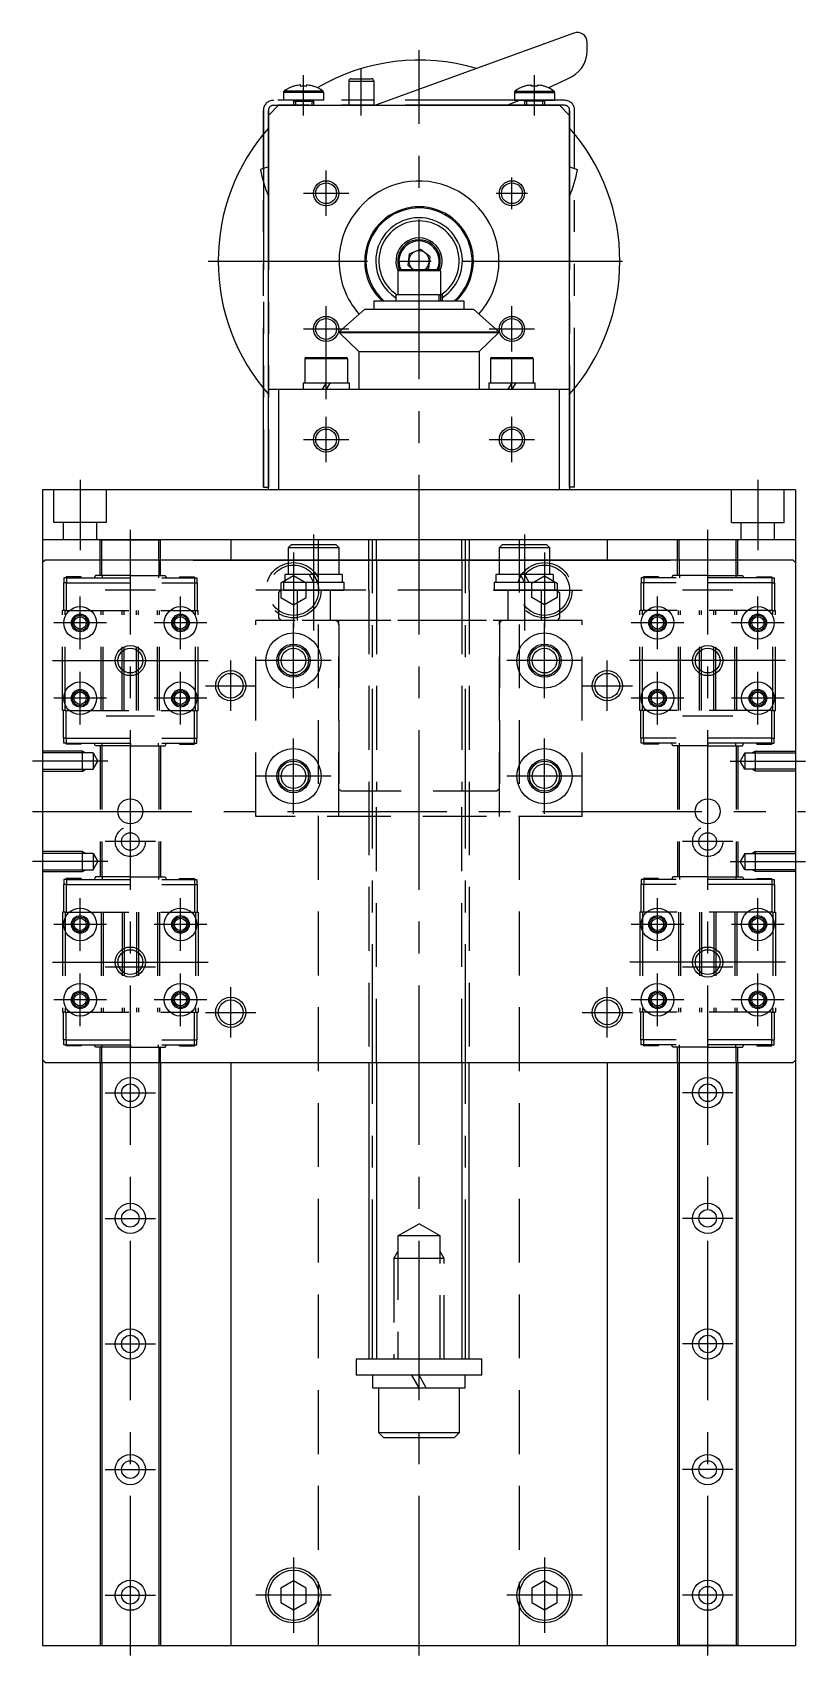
# Model space of a CAD drawing. Extents: x -66 to 423, y -23 to 512.
# Drawn here: x 268.8 to 422.8, y -2 to 321 of the extents above; entities that cross this region are included whole.
import ezdxf

# ---------------------------------------------------------------- set-up
doc = ezdxf.new("R2010")
doc.units = 0
for name, pattern in [('CENTER', [50.8, 31.75, -6.35, 6.35, -6.35]), ('DASHED', [19.05, 12.7, -6.35]), ('PHANTOM', [63.5, 31.75, -6.35, 6.35, -6.35, 6.35, -6.35])]:
    doc.linetypes.add(name, pattern=pattern)
doc.layers.get('0').update_dxf_attribs({"linetype": 'CONTINUOUS'})
doc.layers.add('CENTER', color=1, linetype='CENTER')

msp = doc.modelspace()

# ---------------------------------------------------------------- linework, layer by layer
at = {"color": 7, "linetype": 'CONTINUOUS'}
for p, q in [((376.57, 320.88), (337.07, 306.5)), ((379.26, 317.42), (379.26, 319)), ((320.76, 310.29), (320.77, 310.27)), ((322.24, 310.52), (321.89, 310.52)), ((322.24, 310.27), (322.24, 310.52)), ((323.62, 310.52), (323.27, 310.52)), ((323.27, 310.52), (323.27, 310.27)), ((324.74, 310.27), (324.75, 310.29)), ((331.76, 311.3), (331.76, 306.5)), ((331.76, 311.3), (336.76, 311.3)), ((332.26, 311.8), (336.26, 311.8)), ((336.76, 311.3), (336.76, 307.5)), ((366.77, 310.27), (366.76, 310.29)), ((367.89, 310.52), (368.24, 310.52)), ((368.24, 310.52), (368.24, 310.27)), ((369.27, 310.52), (369.62, 310.52)), ((369.27, 310.27), (369.27, 310.52)), ((370.75, 310.29), (370.74, 310.27)), ((371.5, 309.99), (375.31, 311.78)), ((326.76, 309.04), (318.76, 309.04)), ((318.76, 309.04), (318.76, 307.51)), ((326.76, 307.5), (318.76, 307.5)), ((326.61, 309.33), (318.9, 309.33)), ((320.76, 307.3), (324.76, 307.3)), ((320.76, 307.3), (320.76, 306.5)), ((324.76, 307.3), (324.76, 306.5)), ((326.76, 309.04), (326.76, 307.52)), ((336.76, 307.5), (336.76, 306.5)), ((363.32, 306.5), (365.8, 307.5)), ((364.76, 309.04), (372.76, 309.04)), ((364.76, 309.04), (364.76, 307.5)), ((364.76, 307.5), (372.76, 307.5)), ((364.9, 309.33), (372.61, 309.33)), ((370.76, 307.3), (366.76, 307.3)), ((366.76, 307.3), (366.76, 306.5)), ((370.76, 307.3), (370.76, 306.5)), ((372.76, 309.04), (372.76, 307.5)), ((317.76, 306.5), (315.76, 304.5)), ((315.76, 250), (315.76, 304.5)), ((317.76, 306.5), (373.76, 306.5)), ((375.76, 304.5), (373.76, 306.5)), ((375.76, 250), (375.76, 304.5)), ((315.76, 294.23), (314.18, 293.73)), ((375.76, 294.23), (377.34, 293.73)), ((346.07, 277.84), (343.89, 276.94)), ((347.94, 276.4), (346.07, 277.84)), ((343.58, 274.6), (343.89, 276.94)), ((344.62, 273.8), (343.58, 274.6)), ((347.94, 276.4), (347.63, 274.06)), ((350.01, 273.55), (341.51, 273.55)), ((341.51, 273.55), (341.51, 268.8)), ((341.76, 273.8), (349.76, 273.8)), ((344.51, 273.88), (344.63, 273.8)), ((346.99, 273.8), (347.63, 274.06)), ((350.01, 273.55), (350.01, 268.8)), ((349.79, 268.8), (341.16, 268.8)), ((341.16, 268.8), (341.16, 267.5)), ((349.79, 267.5), (349.79, 268.8)), ((349.79, 268.8), (350.08, 268.8)), ((350.08, 267.5), (350.08, 268.8)), ((350.36, 268.8), (350.08, 268.8)), ((350.36, 268.8), (350.36, 267.5)), ((329.83, 261.43), (334.94, 265.94)), ((334.94, 265.94), (356.58, 265.94)), ((354.76, 267.5), (336.76, 267.5)), ((336.76, 267.5), (336.76, 265.94)), ((354.76, 265.94), (354.76, 267.5)), ((361.68, 261.43), (356.58, 265.94)), ((329.83, 261.43), (361.68, 261.43)), ((329.83, 261.29), (329.83, 261.43)), ((329.83, 261.29), (361.68, 261.29)), ((329.83, 261.29), (333.76, 257.5)), ((361.68, 261.29), (357.76, 257.5)), ((361.68, 261.29), (361.68, 261.43)), ((331.51, 256.05), (323.01, 256.05)), ((323.01, 256.05), (323.01, 251.3)), ((323.26, 256.3), (331.26, 256.3)), ((331.51, 256.05), (331.51, 251.3)), ((333.76, 257.5), (357.76, 257.5)), ((333.76, 257.5), (333.76, 250)), ((357.76, 257.5), (357.76, 250)), ((368.51, 256.05), (360.01, 256.05)), ((360.01, 256.05), (360.01, 251.3)), ((360.26, 256.3), (368.26, 256.3)), ((368.51, 256.05), (368.51, 251.3)), ((315.76, 230), (315.76, 250)), ((315.76, 250), (317.76, 250)), ((317.76, 250), (373.76, 250)), ((317.76, 250), (317.76, 230)), ((322.66, 251.3), (331.86, 251.3)), ((322.66, 251.3), (322.66, 250)), ((327.26, 251.3), (326.45, 250)), ((328.07, 251.3), (327.26, 250)), ((331.86, 251.3), (331.86, 250)), ((359.66, 251.3), (368.86, 251.3)), ((359.66, 251.3), (359.66, 250)), ((364.26, 251.3), (363.45, 250)), ((365.07, 251.3), (364.26, 250)), ((368.86, 251.3), (368.86, 250)), ((373.76, 230), (373.76, 250)), ((373.76, 250), (375.76, 250)), ((375.76, 250), (375.76, 230)), ((270.76, 230), (270.76, 0)), ((420.76, 230), (270.76, 230)), ((373.76, 230), (317.76, 230)), ((420.76, 230), (420.76, 0)), ((420.76, 220), (270.76, 220)), ((282.26, 220), (294.26, 220)), ((282.26, 216), (282.26, 220)), ((282.56, 216), (282.56, 220)), ((293.96, 216), (293.96, 220)), ((294.26, 216), (294.26, 220)), ((308.26, 220), (308.26, 216)), ((335.76, 216), (335.76, 220)), ((337.26, 216), (337.26, 220)), ((354.26, 216), (354.26, 220)), ((355.76, 220), (355.76, 216)), ((383.26, 220), (383.26, 216)), ((409.26, 220), (397.26, 220)), ((397.26, 216), (397.26, 220)), ((397.56, 216), (397.56, 220)), ((408.96, 216), (408.96, 220)), ((409.26, 216), (409.26, 220)), ((319.76, 218.5), (320.36, 219.1)), ((319.76, 218.5), (329.76, 218.5)), ((319.76, 216), (319.76, 218.5)), ((320.36, 219.1), (329.16, 219.1)), ((329.16, 219.1), (329.76, 218.5)), ((329.76, 218.5), (329.76, 216)), ((361.76, 218.5), (362.36, 219.1)), ((361.76, 218.5), (371.76, 218.5)), ((361.76, 216), (361.76, 218.5)), ((362.36, 219.1), (371.16, 219.1)), ((371.16, 219.1), (371.76, 218.5)), ((371.76, 218.5), (371.76, 216)), ((271.26, 216), (270.76, 215.5)), ((271.26, 216), (270.76, 215.5)), ((270.76, 215.5), (270.76, 116.5)), ((270.76, 215.5), (270.76, 116.5)), ((420.26, 216), (271.26, 216)), ((420.26, 216), (271.26, 216)), ((300.76, 216), (295.76, 216)), ((300.76, 216), (390.76, 216)), ((390.76, 216), (395.76, 216)), ((420.26, 216), (420.76, 215.5)), ((420.26, 216), (420.76, 215.5)), ((420.76, 215.5), (420.76, 116.5)), ((420.76, 215.5), (420.76, 116.5)), ((271.26, 116), (270.76, 116.5)), ((271.26, 116), (270.76, 116.5)), ((420.26, 116), (420.76, 116.5)), ((420.26, 116), (420.76, 116.5)), ((271.26, 116), (420.26, 116)), ((271.26, 116), (420.26, 116)), ((282.26, 116), (282.26, 0)), ((282.56, 116), (282.56, 0)), ((293.96, 116), (293.96, 0)), ((294.26, 116), (294.26, 0)), ((300.76, 116), (338.76, 116)), ((308.26, 116), (308.26, 0)), ((334.76, 116), (356.76, 116)), ((335.76, 116), (335.76, 57)), ((337.26, 116), (337.26, 57)), ((338.76, 116), (352.76, 116)), ((352.76, 116), (390.76, 116)), ((354.26, 116), (354.26, 57)), ((355.76, 57), (355.76, 116)), ((383.26, 116), (383.26, 0)), ((397.26, 116), (397.26, 0)), ((397.56, 116), (397.56, 0)), ((408.96, 116), (408.96, 0)), ((409.26, 116), (409.26, 0)), ((358.26, 57), (333.26, 57)), ((333.26, 57), (333.26, 53.8)), ((355.76, 57), (335.76, 57)), ((358.26, 53.8), (358.26, 57)), ((358.26, 53.8), (333.26, 53.8)), ((354.96, 53.8), (336.56, 53.8)), ((336.56, 51.3), (336.56, 53.8)), ((345.76, 51.3), (344.31, 53.8)), ((347.2, 51.3), (345.76, 53.8)), ((354.96, 51.3), (354.96, 53.8)), ((336.56, 51.3), (354.96, 51.3)), ((337.76, 42.3), (337.76, 51.3)), ((353.76, 51.3), (353.76, 42.3)), ((353.76, 42.3), (337.76, 42.3)), ((338.76, 41.3), (337.76, 42.3)), ((353.76, 42.3), (352.76, 41.3)), ((352.76, 41.3), (338.76, 41.3)), ((320.76, 12.89), (318.26, 11.44)), ((318.26, 11.44), (318.26, 8.56)), ((323.26, 11.44), (320.76, 12.89)), ((323.26, 8.56), (323.26, 11.44)), ((370.76, 12.89), (368.26, 11.44)), ((368.26, 11.44), (368.26, 8.56)), ((373.26, 11.44), (370.76, 12.89)), ((373.26, 8.56), (373.26, 11.44)), ((318.26, 8.56), (320.76, 7.11)), ((320.76, 7.11), (323.26, 8.56)), ((368.26, 8.56), (370.76, 7.11)), ((370.76, 7.11), (373.26, 8.56)), ((282.26, 0), (294.26, 0)), ((409.26, 0), (397.26, 0)), ((270.76, 0), (420.76, 0))]:
    msp.add_line(p, q, dxfattribs=at)
at = {"color": 3, "linetype": 'PHANTOM'}
for p, q in [((374.76, 307.5), (316.76, 307.5)), ((314.76, 305.5), (314.76, 230.5)), ((314.76, 230.5), (314.76, 305.5)), ((315.76, 230.5), (315.76, 305.5)), ((315.76, 305.5), (315.76, 230.5)), ((316.76, 306.5), (374.76, 306.5)), ((374.76, 306.5), (316.76, 306.5)), ((375.76, 305.5), (375.76, 230.5)), ((375.76, 230.5), (375.76, 305.5)), ((376.76, 230.5), (376.76, 305.5)), ((314.76, 230.5), (315.76, 230.5)), ((376.76, 230.5), (375.76, 230.5))]:
    msp.add_line(p, q, dxfattribs=at)
at = {"color": 3, "linetype": 'CONTINUOUS'}
for p, q in [((321.14, 307.3), (321.14, 306.5)), ((324.38, 307.3), (324.38, 306.5)), ((367.14, 307.3), (367.14, 306.5)), ((370.38, 307.3), (370.38, 306.5))]:
    msp.add_line(p, q, dxfattribs=at)
at = {"color": 3, "linetype": 'DASHED'}
for p, q in [((273.01, 223.5), (273.01, 230)), ((283.51, 223.5), (283.51, 230)), ((408.01, 223.5), (408.01, 230)), ((418.51, 223.5), (418.51, 230)), ((283.51, 223.5), (273.01, 223.5)), ((274.96, 220), (274.96, 223.5)), ((281.56, 220), (281.56, 223.5)), ((408.01, 223.5), (418.51, 223.5)), ((409.96, 220), (409.96, 223.5)), ((416.56, 220), (416.56, 223.5)), ((325.76, 0), (325.76, 220)), ((365.76, 0), (365.76, 220)), ((282.26, 212.95), (282.26, 216)), ((282.56, 212.95), (282.56, 216)), ((293.96, 216), (293.96, 212.95)), ((294.26, 212.95), (294.26, 216)), ((319.76, 213.1), (319.76, 216)), ((329.76, 216), (329.76, 213.1)), ((335.76, 210), (335.76, 216)), ((335.76, 210), (335.76, 216)), ((337.26, 216), (337.26, 210)), ((337.26, 216), (337.26, 210)), ((354.26, 216), (354.26, 210)), ((354.26, 216), (354.26, 210)), ((355.76, 210), (355.76, 216)), ((355.76, 210), (355.76, 216)), ((361.76, 213.1), (361.76, 216)), ((371.76, 216), (371.76, 213.1)), ((397.26, 212.95), (397.26, 216)), ((397.56, 216), (397.56, 212.95)), ((408.96, 212.95), (408.96, 216)), ((409.26, 212.95), (409.26, 216)), ((275.46, 211.45), (274.96, 211.45)), ((274.96, 211.45), (274.96, 205.95)), ((275.01, 212.45), (275.01, 211.45)), ((275.51, 212.45), (275.01, 212.45)), ((278.46, 212.65), (275.46, 212.65)), ((275.46, 212.65), (275.46, 212.45)), ((275.46, 211.45), (301.06, 211.45)), ((275.46, 211.45), (275.46, 205.95)), ((275.51, 212.45), (301.01, 212.45)), ((275.51, 212.45), (275.51, 211.45)), ((278.46, 212.45), (278.46, 212.65)), ((281.33, 212.95), (281.03, 212.45)), ((282.63, 212.95), (281.33, 212.95)), ((288.26, 212.95), (282.63, 212.95)), ((282.63, 212.95), (282.63, 212.45)), ((288.26, 212.95), (293.89, 212.95)), ((288.26, 212.45), (288.26, 212.95)), ((293.89, 212.95), (295.19, 212.95)), ((293.89, 212.95), (293.89, 212.45)), ((295.19, 212.95), (295.49, 212.45)), ((298.06, 212.65), (298.06, 212.45)), ((298.06, 212.65), (301.06, 212.65)), ((301.01, 212.45), (301.51, 212.45)), ((301.01, 212.45), (301.01, 211.45)), ((301.06, 212.45), (301.06, 212.65)), ((301.06, 211.45), (301.56, 211.45)), ((301.06, 211.45), (301.06, 205.95)), ((301.51, 212.45), (301.51, 211.45)), ((301.56, 211.45), (301.56, 205.95)), ((317.76, 209.5), (318.26, 210)), ((320.76, 212.89), (318.26, 211.44)), ((318.26, 211.44), (318.26, 208.56)), ((373.26, 210), (318.26, 210)), ((318.76, 211.6), (330.76, 211.6)), ((318.76, 211.6), (318.76, 210)), ((318.76, 210), (330.76, 210)), ((330.46, 213.1), (319.06, 213.1)), ((319.06, 213.1), (319.06, 211.6)), ((323.26, 211.44), (320.76, 212.89)), ((321.46, 210), (321.46, 204)), ((323.26, 208.56), (323.26, 211.44)), ((323.89, 213.1), (324.76, 211.6)), ((324.76, 213.1), (325.62, 211.6)), ((328.06, 210), (328.06, 204)), ((330.46, 213.1), (330.46, 211.6)), ((330.76, 211.6), (330.76, 210)), ((335.76, 210), (335.76, 170)), ((335.76, 210), (335.76, 170)), ((337.26, 210), (337.26, 170)), ((337.26, 210), (337.26, 170)), ((354.26, 210), (354.26, 170)), ((354.26, 210), (354.26, 170)), ((355.76, 210), (355.76, 170)), ((355.76, 210), (355.76, 170)), ((360.76, 211.6), (372.76, 211.6)), ((360.76, 211.6), (360.76, 210)), ((360.76, 210), (372.76, 210)), ((372.46, 213.1), (361.06, 213.1)), ((361.06, 213.1), (361.06, 211.6)), ((363.46, 210), (363.46, 204)), ((365.89, 213.1), (366.76, 211.6)), ((366.76, 213.1), (367.62, 211.6)), ((368.26, 211.44), (370.76, 212.89)), ((368.26, 208.56), (368.26, 211.44)), ((370.06, 210), (370.06, 204)), ((370.76, 212.89), (373.26, 211.44)), ((372.46, 213.1), (372.46, 211.6)), ((372.76, 211.6), (372.76, 210)), ((373.26, 211.44), (373.26, 208.56)), ((373.76, 209.5), (373.26, 210)), ((390.46, 211.45), (389.96, 211.45)), ((389.96, 211.45), (389.96, 205.95)), ((390.51, 212.45), (390.01, 212.45)), ((390.01, 212.45), (390.01, 211.45)), ((393.46, 212.65), (390.46, 212.65)), ((390.46, 212.45), (390.46, 212.65)), ((416.06, 211.45), (390.46, 211.45)), ((390.46, 211.45), (390.46, 205.95)), ((416.01, 212.45), (390.51, 212.45)), ((390.51, 212.45), (390.51, 211.45)), ((393.46, 212.65), (393.46, 212.45)), ((396.33, 212.95), (396.03, 212.45)), ((397.63, 212.95), (396.33, 212.95)), ((403.26, 212.95), (397.63, 212.95)), ((397.63, 212.95), (397.63, 212.45)), ((403.26, 212.95), (408.89, 212.95)), ((403.26, 212.45), (403.26, 212.95)), ((408.89, 212.95), (410.19, 212.95)), ((408.89, 212.95), (408.89, 212.45)), ((410.19, 212.95), (410.49, 212.45)), ((413.06, 212.65), (416.06, 212.65)), ((413.06, 212.45), (413.06, 212.65)), ((416.01, 212.45), (416.01, 211.45)), ((416.01, 212.45), (416.51, 212.45)), ((416.06, 212.65), (416.06, 212.45)), ((416.06, 211.45), (416.06, 205.95)), ((416.06, 211.45), (416.56, 211.45)), ((416.51, 212.45), (416.51, 211.45)), ((416.56, 211.45), (416.56, 205.95)), ((317.76, 209.5), (317.76, 204.5)), ((318.26, 208.56), (320.76, 207.11)), ((320.76, 207.11), (323.26, 208.56)), ((370.76, 207.11), (368.26, 208.56)), ((373.26, 208.56), (370.76, 207.11)), ((373.76, 209.5), (373.76, 204.5)), ((274.76, 186.05), (274.76, 205.95)), ((275.26, 205.95), (274.76, 205.95)), ((275.26, 205.95), (301.26, 205.95)), ((275.26, 186.05), (275.26, 205.95)), ((282.46, 186.05), (282.46, 205.95)), ((282.86, 186.05), (282.86, 205.95)), ((286.66, 186.05), (286.66, 205.95)), ((287.06, 186.05), (287.06, 205.95)), ((289.46, 186.05), (289.46, 205.95)), ((289.86, 186.05), (289.86, 205.95)), ((293.66, 186.05), (293.66, 205.95)), ((294.06, 186.05), (294.06, 205.95)), ((301.26, 186.05), (301.26, 205.95)), ((301.26, 205.95), (301.76, 205.95)), ((301.76, 186.05), (301.76, 205.95)), ((378.26, 204), (313.26, 204)), ((313.26, 165), (313.26, 204)), ((317.76, 204.5), (318.26, 204)), ((373.26, 204), (318.26, 204)), ((329.76, 165), (329.76, 204)), ((361.76, 165), (361.76, 204)), ((373.76, 204.5), (373.26, 204)), ((378.26, 165), (378.26, 204)), ((389.76, 186.05), (389.76, 205.95)), ((390.26, 205.95), (389.76, 205.95)), ((416.26, 205.95), (390.26, 205.95)), ((390.26, 186.05), (390.26, 205.95)), ((397.46, 186.05), (397.46, 205.95)), ((397.86, 186.05), (397.86, 205.95)), ((401.66, 186.05), (401.66, 205.95)), ((402.06, 186.05), (402.06, 205.95)), ((404.46, 186.05), (404.46, 205.95)), ((404.86, 186.05), (404.86, 205.95)), ((408.66, 186.05), (408.66, 205.95)), ((409.06, 186.05), (409.06, 205.95)), ((416.26, 186.05), (416.26, 205.95)), ((416.26, 205.95), (416.76, 205.95)), ((416.76, 186.05), (416.76, 205.95)), ((329.76, 203.2), (329.76, 170.5)), ((361.76, 203.2), (361.76, 170.5)), ((275.26, 186.05), (274.76, 186.05)), ((274.96, 180.55), (274.96, 186.05)), ((275.26, 186.05), (301.26, 186.05)), ((275.46, 180.55), (275.46, 186.05)), ((301.06, 180.55), (301.06, 186.05)), ((301.26, 186.05), (301.76, 186.05)), ((301.56, 180.55), (301.56, 186.05)), ((390.26, 186.05), (389.76, 186.05)), ((389.96, 180.55), (389.96, 186.05)), ((416.26, 186.05), (390.26, 186.05)), ((390.46, 180.55), (390.46, 186.05)), ((416.06, 180.55), (416.06, 186.05)), ((416.26, 186.05), (416.76, 186.05)), ((416.56, 180.55), (416.56, 186.05)), ((278.76, 178), (270.76, 178)), ((275.46, 180.55), (274.96, 180.55)), ((275.01, 179.55), (275.01, 180.55)), ((275.51, 179.55), (275.01, 179.55)), ((275.46, 180.55), (301.06, 180.55)), ((275.46, 179.55), (275.46, 179.35)), ((278.46, 179.35), (275.46, 179.35)), ((275.51, 179.55), (275.51, 180.55)), ((275.51, 179.55), (301.01, 179.55)), ((278.46, 179.35), (278.46, 179.55)), ((278.76, 174), (278.76, 178)), ((278.76, 178), (279.41, 177.62)), ((281.33, 179.05), (281.03, 179.55)), ((282.63, 179.05), (281.33, 179.05)), ((282.26, 179.05), (282.26, 152.95)), ((282.56, 179.05), (282.56, 152.95)), ((282.63, 179.05), (282.63, 179.55)), ((288.26, 179.05), (282.63, 179.05)), ((288.26, 179.55), (288.26, 179.05)), ((288.26, 179.05), (293.89, 179.05)), ((293.89, 179.05), (293.89, 179.55)), ((293.89, 179.05), (295.19, 179.05)), ((293.96, 179.05), (293.96, 152.95)), ((294.26, 179.05), (294.26, 152.95)), ((295.19, 179.05), (295.49, 179.55)), ((298.06, 179.55), (298.06, 179.35)), ((298.06, 179.35), (301.06, 179.35)), ((301.01, 179.55), (301.01, 180.55)), ((301.01, 179.55), (301.51, 179.55)), ((301.06, 180.55), (301.56, 180.55)), ((301.06, 179.35), (301.06, 179.55)), ((301.51, 179.55), (301.51, 180.55)), ((390.46, 180.55), (389.96, 180.55)), ((390.01, 179.55), (390.01, 180.55)), ((390.51, 179.55), (390.01, 179.55)), ((416.06, 180.55), (390.46, 180.55)), ((390.46, 179.35), (390.46, 179.55)), ((393.46, 179.35), (390.46, 179.35)), ((390.51, 179.55), (390.51, 180.55)), ((416.01, 179.55), (390.51, 179.55)), ((393.46, 179.55), (393.46, 179.35)), ((396.33, 179.05), (396.03, 179.55)), ((397.63, 179.05), (396.33, 179.05)), ((397.26, 179.05), (397.26, 152.95)), ((397.56, 179.05), (397.56, 152.95)), ((397.63, 179.05), (397.63, 179.55)), ((403.26, 179.05), (397.63, 179.05)), ((403.26, 179.55), (403.26, 179.05)), ((403.26, 179.05), (408.89, 179.05)), ((408.89, 179.05), (408.89, 179.55)), ((408.89, 179.05), (410.19, 179.05)), ((408.96, 179.05), (408.96, 152.95)), ((409.26, 179.05), (409.26, 152.95)), ((410.19, 179.05), (410.49, 179.55)), ((412.76, 178), (412.1, 177.62)), ((412.76, 178), (420.76, 178)), ((412.76, 174), (412.76, 178)), ((413.06, 179.35), (413.06, 179.55)), ((413.06, 179.35), (416.06, 179.35)), ((416.01, 179.55), (416.01, 180.55)), ((416.01, 179.55), (416.51, 179.55)), ((416.06, 180.55), (416.56, 180.55)), ((416.06, 179.55), (416.06, 179.35)), ((416.51, 179.55), (416.51, 180.55)), ((280.86, 177.62), (270.76, 177.62)), ((280.86, 177.62), (280.86, 174.38)), ((280.86, 177.62), (281.79, 176)), ((280.86, 174.38), (281.79, 176)), ((410.66, 177.62), (409.72, 176)), ((410.66, 174.38), (409.72, 176)), ((410.66, 177.62), (420.76, 177.62)), ((410.66, 177.62), (410.66, 174.38)), ((270.76, 174.38), (280.86, 174.38)), ((270.76, 174), (278.76, 174)), ((278.76, 174), (279.41, 174.38)), ((420.76, 174.38), (410.66, 174.38)), ((412.76, 174), (412.1, 174.38)), ((420.76, 174), (412.76, 174)), ((330.26, 170), (329.76, 170.5)), ((361.26, 170), (330.26, 170)), ((335.76, 170), (335.76, 116)), ((337.26, 116), (337.26, 170)), ((354.26, 116), (354.26, 170)), ((355.76, 170), (355.76, 116)), ((361.76, 170.5), (361.26, 170)), ((378.26, 165), (313.26, 165)), ((278.76, 158), (270.76, 158)), ((280.86, 157.62), (270.76, 157.62)), ((278.76, 154), (278.76, 158)), ((278.76, 158), (279.41, 157.62)), ((280.86, 157.62), (280.86, 154.38)), ((280.86, 157.62), (281.79, 156)), ((280.86, 154.38), (281.79, 156)), ((410.66, 157.62), (409.72, 156)), ((410.66, 154.38), (409.72, 156)), ((410.66, 157.62), (420.76, 157.62)), ((410.66, 157.62), (410.66, 154.38)), ((412.76, 158), (412.1, 157.62)), ((412.76, 158), (420.76, 158)), ((412.76, 154), (412.76, 158)), ((270.76, 154.38), (280.86, 154.38)), ((270.76, 154), (278.76, 154)), ((275.01, 152.45), (275.01, 151.45)), ((275.51, 152.45), (275.01, 152.45)), ((278.46, 152.65), (275.46, 152.65)), ((275.46, 152.45), (275.46, 152.65)), ((275.51, 152.45), (301.01, 152.45)), ((275.51, 152.45), (275.51, 151.45)), ((278.46, 152.65), (278.46, 152.45)), ((278.76, 154), (279.41, 154.38)), ((281.33, 152.95), (281.03, 152.45)), ((282.63, 152.95), (281.33, 152.95)), ((288.26, 152.95), (282.63, 152.95)), ((282.63, 152.95), (282.63, 152.45)), ((288.26, 152.95), (293.89, 152.95)), ((288.26, 152.45), (288.26, 152.95)), ((293.89, 152.95), (293.89, 152.45)), ((293.89, 152.95), (295.19, 152.95)), ((295.19, 152.95), (295.49, 152.45)), ((298.06, 152.45), (298.06, 152.65)), ((298.06, 152.65), (301.06, 152.65)), ((301.01, 152.45), (301.51, 152.45)), ((301.01, 152.45), (301.01, 151.45)), ((301.06, 152.65), (301.06, 152.45)), ((301.51, 152.45), (301.51, 151.45)), ((390.01, 152.45), (390.01, 151.45)), ((390.51, 152.45), (390.01, 152.45)), ((393.46, 152.65), (390.46, 152.65)), ((390.46, 152.65), (390.46, 152.45)), ((416.01, 152.45), (390.51, 152.45)), ((390.51, 152.45), (390.51, 151.45)), ((393.46, 152.45), (393.46, 152.65)), ((396.33, 152.95), (396.03, 152.45)), ((397.63, 152.95), (396.33, 152.95)), ((403.26, 152.95), (397.63, 152.95)), ((397.63, 152.95), (397.63, 152.45)), ((403.26, 152.95), (408.89, 152.95)), ((403.26, 152.45), (403.26, 152.95)), ((408.89, 152.95), (408.89, 152.45)), ((408.89, 152.95), (410.19, 152.95)), ((410.19, 152.95), (410.49, 152.45)), ((420.76, 154.38), (410.66, 154.38)), ((412.76, 154), (412.1, 154.38)), ((420.76, 154), (412.76, 154)), ((413.06, 152.65), (416.06, 152.65)), ((413.06, 152.65), (413.06, 152.45)), ((416.01, 152.45), (416.01, 151.45)), ((416.01, 152.45), (416.51, 152.45)), ((416.06, 152.45), (416.06, 152.65)), ((416.51, 152.45), (416.51, 151.45)), ((274.96, 151.45), (274.96, 145.95)), ((275.46, 151.45), (274.96, 151.45)), ((275.46, 151.45), (301.06, 151.45)), ((275.46, 151.45), (275.46, 145.95)), ((301.06, 151.45), (301.06, 145.95)), ((301.06, 151.45), (301.56, 151.45)), ((301.56, 151.45), (301.56, 145.95)), ((389.96, 151.45), (389.96, 145.95)), ((390.46, 151.45), (389.96, 151.45)), ((416.06, 151.45), (390.46, 151.45)), ((390.46, 151.45), (390.46, 145.95)), ((416.06, 151.45), (416.06, 145.95)), ((416.06, 151.45), (416.56, 151.45)), ((416.56, 151.45), (416.56, 145.95)), ((274.76, 145.95), (274.76, 126.05)), ((275.26, 145.95), (274.76, 145.95)), ((275.26, 145.95), (275.26, 126.05)), ((275.26, 145.95), (301.26, 145.95)), ((282.46, 145.95), (282.46, 126.05)), ((282.86, 145.95), (282.86, 126.05)), ((286.66, 145.95), (286.66, 126.05)), ((287.06, 145.95), (287.06, 126.05)), ((289.46, 145.95), (289.46, 126.05)), ((289.86, 145.95), (289.86, 126.05)), ((293.66, 145.95), (293.66, 126.05)), ((294.06, 145.95), (294.06, 126.05)), ((301.26, 145.95), (301.26, 126.05)), ((301.26, 145.95), (301.76, 145.95)), ((301.76, 145.95), (301.76, 126.05)), ((389.76, 145.95), (389.76, 126.05)), ((390.26, 145.95), (389.76, 145.95)), ((390.26, 145.95), (390.26, 126.05)), ((416.26, 145.95), (390.26, 145.95)), ((397.46, 145.95), (397.46, 126.05)), ((397.86, 145.95), (397.86, 126.05)), ((401.66, 145.95), (401.66, 126.05)), ((402.06, 145.95), (402.06, 126.05)), ((404.46, 145.95), (404.46, 126.05)), ((404.86, 145.95), (404.86, 126.05)), ((408.66, 145.95), (408.66, 126.05)), ((409.06, 145.95), (409.06, 126.05)), ((416.26, 145.95), (416.26, 126.05)), ((416.26, 145.95), (416.76, 145.95)), ((416.76, 145.95), (416.76, 126.05)), ((275.26, 126.05), (274.76, 126.05)), ((274.96, 120.55), (274.96, 126.05)), ((275.26, 126.05), (301.26, 126.05)), ((275.46, 120.55), (275.46, 126.05)), ((301.06, 120.55), (301.06, 126.05)), ((301.26, 126.05), (301.76, 126.05)), ((301.56, 120.55), (301.56, 126.05)), ((390.26, 126.05), (389.76, 126.05)), ((389.96, 120.55), (389.96, 126.05)), ((416.26, 126.05), (390.26, 126.05)), ((390.46, 120.55), (390.46, 126.05)), ((416.06, 120.55), (416.06, 126.05)), ((416.26, 126.05), (416.76, 126.05)), ((416.56, 120.55), (416.56, 126.05)), ((275.46, 120.55), (274.96, 120.55)), ((275.01, 119.55), (275.01, 120.55)), ((275.51, 119.55), (275.01, 119.55)), ((275.46, 120.55), (301.06, 120.55)), ((275.46, 119.35), (275.46, 119.55)), ((275.51, 119.55), (275.51, 120.55)), ((275.51, 119.55), (301.01, 119.55)), ((278.46, 119.55), (278.46, 119.35)), ((281.33, 119.05), (281.03, 119.55)), ((282.63, 119.05), (282.63, 119.55)), ((288.26, 119.55), (288.26, 119.05)), ((293.89, 119.05), (293.89, 119.55)), ((295.19, 119.05), (295.49, 119.55)), ((298.06, 119.35), (298.06, 119.55)), ((301.01, 119.55), (301.01, 120.55)), ((301.01, 119.55), (301.51, 119.55)), ((301.06, 120.55), (301.56, 120.55)), ((301.06, 119.55), (301.06, 119.35)), ((301.51, 119.55), (301.51, 120.55)), ((390.46, 120.55), (389.96, 120.55)), ((390.01, 119.55), (390.01, 120.55)), ((390.51, 119.55), (390.01, 119.55)), ((416.06, 120.55), (390.46, 120.55)), ((390.46, 119.55), (390.46, 119.35)), ((390.51, 119.55), (390.51, 120.55)), ((416.01, 119.55), (390.51, 119.55)), ((393.46, 119.35), (393.46, 119.55)), ((396.33, 119.05), (396.03, 119.55)), ((397.63, 119.05), (397.63, 119.55)), ((403.26, 119.55), (403.26, 119.05)), ((408.89, 119.05), (408.89, 119.55)), ((410.19, 119.05), (410.49, 119.55)), ((413.06, 119.55), (413.06, 119.35)), ((416.01, 119.55), (416.01, 120.55)), ((416.01, 119.55), (416.51, 119.55)), ((416.06, 120.55), (416.56, 120.55)), ((416.06, 119.35), (416.06, 119.55)), ((416.51, 119.55), (416.51, 120.55)), ((278.46, 119.35), (275.46, 119.35)), ((282.63, 119.05), (281.33, 119.05)), ((282.26, 116), (282.26, 119.05)), ((282.56, 116), (282.56, 119.05)), ((288.26, 119.05), (282.63, 119.05)), ((288.26, 119.05), (293.89, 119.05)), ((293.89, 119.05), (295.19, 119.05)), ((293.96, 119.05), (293.96, 116)), ((294.26, 116), (294.26, 119.05)), ((298.06, 119.35), (301.06, 119.35)), ((393.46, 119.35), (390.46, 119.35)), ((397.63, 119.05), (396.33, 119.05)), ((397.26, 116), (397.26, 119.05)), ((397.56, 119.05), (397.56, 116)), ((403.26, 119.05), (397.63, 119.05)), ((403.26, 119.05), (408.89, 119.05)), ((408.89, 119.05), (410.19, 119.05)), ((408.96, 116), (408.96, 119.05)), ((409.26, 116), (409.26, 119.05)), ((413.06, 119.35), (416.06, 119.35)), ((341.57, 81.5), (345.76, 83.92)), ((349.94, 81.5), (341.57, 81.5)), ((341.57, 81.5), (341.57, 57)), ((349.94, 81.5), (345.76, 83.92)), ((349.94, 57), (349.94, 81.5)), ((340.76, 77), (341.57, 78.41)), ((350.76, 77), (349.94, 78.41)), ((350.76, 77), (340.76, 77)), ((340.76, 77), (340.76, 57)), ((350.76, 57), (350.76, 77))]:
    msp.add_line(p, q, dxfattribs=at)
at = {"color": 3, "linetype": 'CONTINUOUS'}
for centre, radius in [((327.26, 289), 2.5), ((364.26, 289), 2.5), ((327.26, 262), 2.5), ((364.26, 262), 2.5), ((327.26, 240), 2.5), ((364.26, 240), 2.5), ((278.26, 203.5), 1.5), ((298.26, 203.5), 1.5), ((393.26, 203.5), 1.5), ((413.26, 203.5), 1.5), ((288.26, 196), 3), ((320.76, 196), 3), ((370.76, 196), 3), ((403.26, 196), 3), ((308.26, 191), 3), ((383.26, 191), 3), ((278.26, 188.5), 1.5), ((298.26, 188.5), 1.5), ((393.26, 188.5), 1.5), ((413.26, 188.5), 1.5), ((320.76, 173), 3), ((370.76, 173), 3), ((278.26, 143.5), 1.5), ((298.26, 143.5), 1.5), ((393.26, 143.5), 1.5), ((413.26, 143.5), 1.5), ((288.26, 136), 3), ((403.26, 136), 3), ((278.26, 128.5), 1.5), ((298.26, 128.5), 1.5), ((393.26, 128.5), 1.5), ((413.26, 128.5), 1.5), ((308.26, 126), 3), ((383.26, 126), 3)]:
    msp.add_circle(centre, radius, dxfattribs=at)
at = {"color": 7, "linetype": 'CONTINUOUS'}
for centre, radius in [((327.26, 289), 2.07), ((364.26, 289), 2.07), ((327.26, 262), 2.07), ((364.26, 262), 2.07), ((327.26, 240), 2.07), ((364.26, 240), 2.07), ((278.26, 203.5), 3.25), ((298.26, 203.5), 3.25), ((393.26, 203.5), 3.25), ((413.26, 203.5), 3.25), ((278.26, 203.5), 1.75), ((278.26, 203.5), 1.23), ((298.26, 203.5), 1.75), ((298.26, 203.5), 1.23), ((393.26, 203.5), 1.75), ((393.26, 203.5), 1.23), ((413.26, 203.5), 1.75), ((413.26, 203.5), 1.23), ((320.76, 196), 5.5), ((370.76, 196), 5.5), ((288.26, 196), 2.46), ((320.76, 196), 3.3), ((320.76, 196), 2.46), ((370.76, 196), 3.3), ((370.76, 196), 2.46), ((403.26, 196), 2.46), ((278.26, 188.5), 3.25), ((298.26, 188.5), 3.25), ((308.26, 191), 2.46), ((383.26, 191), 2.46), ((393.26, 188.5), 3.25), ((413.26, 188.5), 3.25), ((278.26, 188.5), 1.75), ((278.26, 188.5), 1.23), ((298.26, 188.5), 1.75), ((298.26, 188.5), 1.23), ((393.26, 188.5), 1.75), ((393.26, 188.5), 1.23), ((413.26, 188.5), 1.75), ((413.26, 188.5), 1.23), ((320.76, 173), 5.5), ((370.76, 173), 5.5), ((320.76, 173), 3.3), ((320.76, 173), 2.46), ((370.76, 173), 3.3), ((370.76, 173), 2.46), ((288.26, 166), 2.5), ((403.26, 166), 2.5), ((278.26, 143.5), 3.25), ((298.26, 143.5), 3.25), ((393.26, 143.5), 3.25), ((413.26, 143.5), 3.25), ((278.26, 143.5), 1.75), ((278.26, 143.5), 1.23), ((298.26, 143.5), 1.75), ((298.26, 143.5), 1.23), ((393.26, 143.5), 1.75), ((393.26, 143.5), 1.23), ((413.26, 143.5), 1.75), ((413.26, 143.5), 1.23), ((288.26, 136), 2.46), ((403.26, 136), 2.46), ((278.26, 128.5), 3.25), ((278.26, 128.5), 1.75), ((278.26, 128.5), 1.23), ((298.26, 128.5), 3.25), ((298.26, 128.5), 1.75), ((298.26, 128.5), 1.23), ((393.26, 128.5), 3.25), ((393.26, 128.5), 1.75), ((393.26, 128.5), 1.23), ((413.26, 128.5), 3.25), ((413.26, 128.5), 1.75), ((413.26, 128.5), 1.23), ((308.26, 126), 2.46), ((383.26, 126), 2.46), ((288.26, 110), 3), ((288.26, 110), 1.75), ((403.26, 110), 3), ((403.26, 110), 1.75), ((288.26, 85), 3), ((403.26, 85), 3), ((288.26, 85), 1.75), ((403.26, 85), 1.75), ((288.26, 60), 3), ((288.26, 60), 1.75), ((403.26, 60), 3), ((403.26, 60), 1.75), ((288.26, 35), 3), ((288.26, 35), 1.75), ((403.26, 35), 3), ((403.26, 35), 1.75), ((288.26, 10), 3), ((320.76, 10), 5.5), ((320.76, 10), 5), ((370.76, 10), 5.5), ((370.76, 10), 5), ((403.26, 10), 3), ((288.26, 10), 1.75), ((403.26, 10), 1.75)]:
    msp.add_circle(centre, radius, dxfattribs=at)
at = {"color": 3, "linetype": 'DASHED'}
for centre, radius in [((320.76, 210), 5.5), ((320.76, 210), 5), ((370.76, 210), 5.5), ((370.76, 210), 5), ((288.26, 160), 3), ((288.26, 160), 1.75), ((403.26, 160), 3), ((403.26, 160), 1.75)]:
    msp.add_circle(centre, radius, dxfattribs=at)
at = {"color": 7, "linetype": 'CONTINUOUS'}
for centre, radius, start, end in [((377.26, 319), 2, 0, 110), ((373.26, 317.42), 6, 290, 0), ((345.76, 275.5), 40, 73.3767, 120.4236), ((322.76, 304.1), 6.5, 107.8626, 126.3584), ((322.76, 304.1), 6.48, 97.6968, 107.8351), ((322.76, 303.11), 7.18, 85.8857, 94.1143), ((322.76, 304.1), 6.48, 72.1649, 82.3032), ((322.76, 304.1), 6.5, 53.6416, 72.1374), ((332.26, 311.3), 0.5, 90, 180), ((336.26, 311.3), 0.5, 0, 90), ((368.76, 304.1), 6.5, 107.8626, 126.3584), ((368.76, 304.1), 6.48, 97.6968, 107.8351), ((368.76, 303.11), 7.18, 85.8857, 94.1143), ((368.76, 304.1), 6.48, 72.1649, 82.3032), ((368.76, 304.1), 6.5, 53.6416, 72.1374), ((319.12, 309.04), 0.36, 126.3584, 180), ((320.56, 307.3), 0.2, 360, 90), ((324.96, 307.3), 0.2, 90, 180), ((326.4, 309.04), 0.36, 360, 53.6416), ((365.12, 309.04), 0.36, 126.3584, 180), ((366.56, 307.3), 0.2, 0, 90), ((370.96, 307.3), 0.2, 90, 180), ((372.4, 309.04), 0.36, 0, 53.6416), ((345.76, 275.5), 40, 138.5904, 180), ((345.76, 275.5), 40, 318.5904, 41.4096), ((340.03, 298.5), 26.28, 190.4514, 202.5815), ((345.76, 275.5), 15.93, 318.5389, 180), ((351.49, 298.5), 26.28, 337.4185, 349.5486), ((345.76, 275.5), 10.82, 312.3244, 180), ((345.76, 275.5), 10.57, 310.8214, 180), ((345.76, 275.5), 8.63, 302.2037, 180), ((345.76, 275.5), 8, 303.1229, 236.8771), ((345.76, 275.5), 4.6, 336.5437, 203.4563), ((345.76, 275.5), 4.25, 336.4218, 203.5782), ((345.76, 275.5), 4, 334.8493, 205.1507), ((345.76, 275.5), 40, 180, 221.4096), ((345.76, 275.5), 15.93, 180, 221.2496), ((345.76, 275.5), 10.82, 180, 227.6756), ((345.76, 275.5), 10.57, 180, 229.1786), ((345.76, 275.5), 8.63, 180, 237.7963), ((345.76, 275.5), 2.04, 172.4483, 232.4483), ((345.76, 275.5), 2.04, 112.4483, 172.4483), ((345.76, 275.5), 2.04, 52.4483, 112.4483), ((345.76, 275.5), 2.04, 303.6418, 352.4483), ((345.76, 275.5), 2.04, 352.4483, 52.4483), ((341.76, 273.55), 0.25, 90, 180), ((349.76, 273.55), 0.25, 0, 90), ((323.26, 256.05), 0.25, 90, 180), ((331.26, 256.05), 0.25, 0, 90), ((360.26, 256.05), 0.25, 90, 180), ((368.26, 256.05), 0.25, 0, 90)]:
    msp.add_arc(centre, radius, start, end, dxfattribs=at)
at = {"color": 3, "linetype": 'PHANTOM'}
for centre, radius, start, end in [((316.76, 305.5), 2, 90, 180), ((374.76, 305.5), 2, 0, 90), ((316.76, 305.5), 1, 90, 180), ((374.76, 305.5), 1, 0, 90)]:
    msp.add_arc(centre, radius, start, end, dxfattribs=at)
at = {"color": 3, "linetype": 'DASHED'}
for centre, start, end in [((328.96, 203.2), 0, 90), ((362.56, 203.2), 90, 180)]:
    msp.add_arc(centre, 0.8, start, end, dxfattribs=at)
at = {"layer": 'CENTER', "color": 1, "linetype": 'CENTER'}
for p, q in [((345.76, -2), (345.76, 317.5)), ((334.26, 304.5), (334.26, 313.8)), ((322.76, 304.5), (322.76, 312.52)), ((368.76, 304.5), (368.76, 312.52)), ((327.26, 284.5), (327.26, 293.5)), ((364.26, 285.85), (364.26, 292.15)), ((322.76, 289), (331.76, 289)), ((361.15, 289), (367.37, 289)), ((303.76, 275.5), (387.76, 275.5)), ((327.26, 257.5), (327.26, 266.5)), ((364.26, 257.5), (364.26, 266.5)), ((322.76, 262), (331.76, 262)), ((359.76, 262), (368.76, 262)), ((327.26, 248), (327.26, 258.3)), ((364.26, 250), (364.26, 256.3)), ((327.26, 235.5), (327.26, 244.5)), ((364.26, 235.5), (364.26, 244.5)), ((322.76, 240), (331.76, 240)), ((359.76, 240), (368.76, 240)), ((278.26, 232), (278.26, 218)), ((413.26, 232), (413.26, 218)), ((288.26, -2), (288.26, 222)), ((324.76, 221.1), (324.76, 202)), ((336.51, 57), (336.51, 220)), ((355.01, 57), (355.01, 220)), ((366.76, 221.1), (366.76, 202)), ((403.26, -2), (403.26, 222)), ((320.76, 217.5), (320.76, 202.5)), ((370.76, 217.5), (370.76, 202.5)), ((293.26, 210), (283.26, 210)), ((328.26, 210), (313.26, 210)), ((363.26, 210), (378.26, 210)), ((408.26, 210), (398.26, 210)), ((278.26, 198.25), (278.26, 208.75)), ((298.26, 198.25), (298.26, 208.75)), ((393.26, 198.25), (393.26, 208.75)), ((413.26, 198.25), (413.26, 208.75)), ((283.51, 203.5), (273.01, 203.5)), ((303.51, 203.5), (293.01, 203.5)), ((320.76, 188.5), (320.76, 203.5)), ((370.76, 188.5), (370.76, 203.5)), ((398.51, 203.5), (388.01, 203.5)), ((418.51, 203.5), (408.01, 203.5)), ((272.76, 196), (303.76, 196)), ((308.26, 186), (308.26, 196)), ((328.26, 196), (313.26, 196)), ((378.26, 196), (363.26, 196)), ((383.26, 186), (383.26, 196)), ((418.76, 196), (387.76, 196)), ((278.26, 183.25), (278.26, 193.75)), ((298.26, 183.25), (298.26, 193.75)), ((303.26, 191), (313.26, 191)), ((378.26, 191), (388.26, 191)), ((393.26, 183.25), (393.26, 193.75)), ((413.26, 183.25), (413.26, 193.75)), ((283.51, 188.5), (273.01, 188.5)), ((303.51, 188.5), (293.01, 188.5)), ((398.51, 188.5), (388.01, 188.5)), ((418.51, 188.5), (408.01, 188.5)), ((283.46, 185), (293.06, 185)), ((398.26, 185), (408.26, 185)), ((320.76, 165.5), (320.76, 180.5)), ((370.76, 165.5), (370.76, 180.5)), ((283.79, 176), (268.76, 176)), ((407.72, 176), (422.76, 176)), ((328.26, 173), (313.26, 173)), ((378.26, 173), (363.26, 173)), ((268.76, 166), (422.76, 166)), ((293.26, 160), (283.26, 160)), ((408.26, 160), (398.26, 160)), ((283.79, 156), (268.76, 156)), ((407.72, 156), (422.76, 156)), ((278.26, 138.25), (278.26, 148.75)), ((298.26, 138.25), (298.26, 148.75)), ((393.26, 138.25), (393.26, 148.75)), ((413.26, 138.25), (413.26, 148.75)), ((283.51, 143.5), (273.01, 143.5)), ((303.51, 143.5), (293.01, 143.5)), ((398.51, 143.5), (388.01, 143.5)), ((418.51, 143.5), (408.01, 143.5)), ((272.76, 136), (303.76, 136)), ((418.76, 136), (387.76, 136)), ((278.26, 123.25), (278.26, 133.75)), ((293.26, 135), (283.26, 135)), ((298.26, 123.25), (298.26, 133.75)), ((393.26, 123.25), (393.26, 133.75)), ((408.26, 135), (398.26, 135)), ((413.26, 123.25), (413.26, 133.75)), ((308.26, 121), (308.26, 131)), ((383.26, 121), (383.26, 131)), ((283.51, 128.5), (273.01, 128.5)), ((303.51, 128.5), (293.01, 128.5)), ((303.26, 126), (313.26, 126)), ((378.26, 126), (388.26, 126)), ((398.51, 128.5), (388.01, 128.5)), ((418.51, 128.5), (408.01, 128.5)), ((283.26, 110), (293.26, 110)), ((408.26, 110), (398.26, 110)), ((283.26, 85), (293.26, 85)), ((408.26, 85), (398.26, 85)), ((283.26, 60), (293.26, 60)), ((408.26, 60), (398.26, 60)), ((283.26, 35), (293.26, 35)), ((408.26, 35), (398.26, 35)), ((320.76, 17.5), (320.76, 2.5)), ((370.76, 17.5), (370.76, 2.5)), ((283.26, 10), (293.26, 10)), ((328.26, 10), (313.26, 10)), ((378.26, 10), (363.26, 10)), ((408.26, 10), (398.26, 10))]:
    msp.add_line(p, q, dxfattribs=at)

doc.saveas('drawing.dxf')
